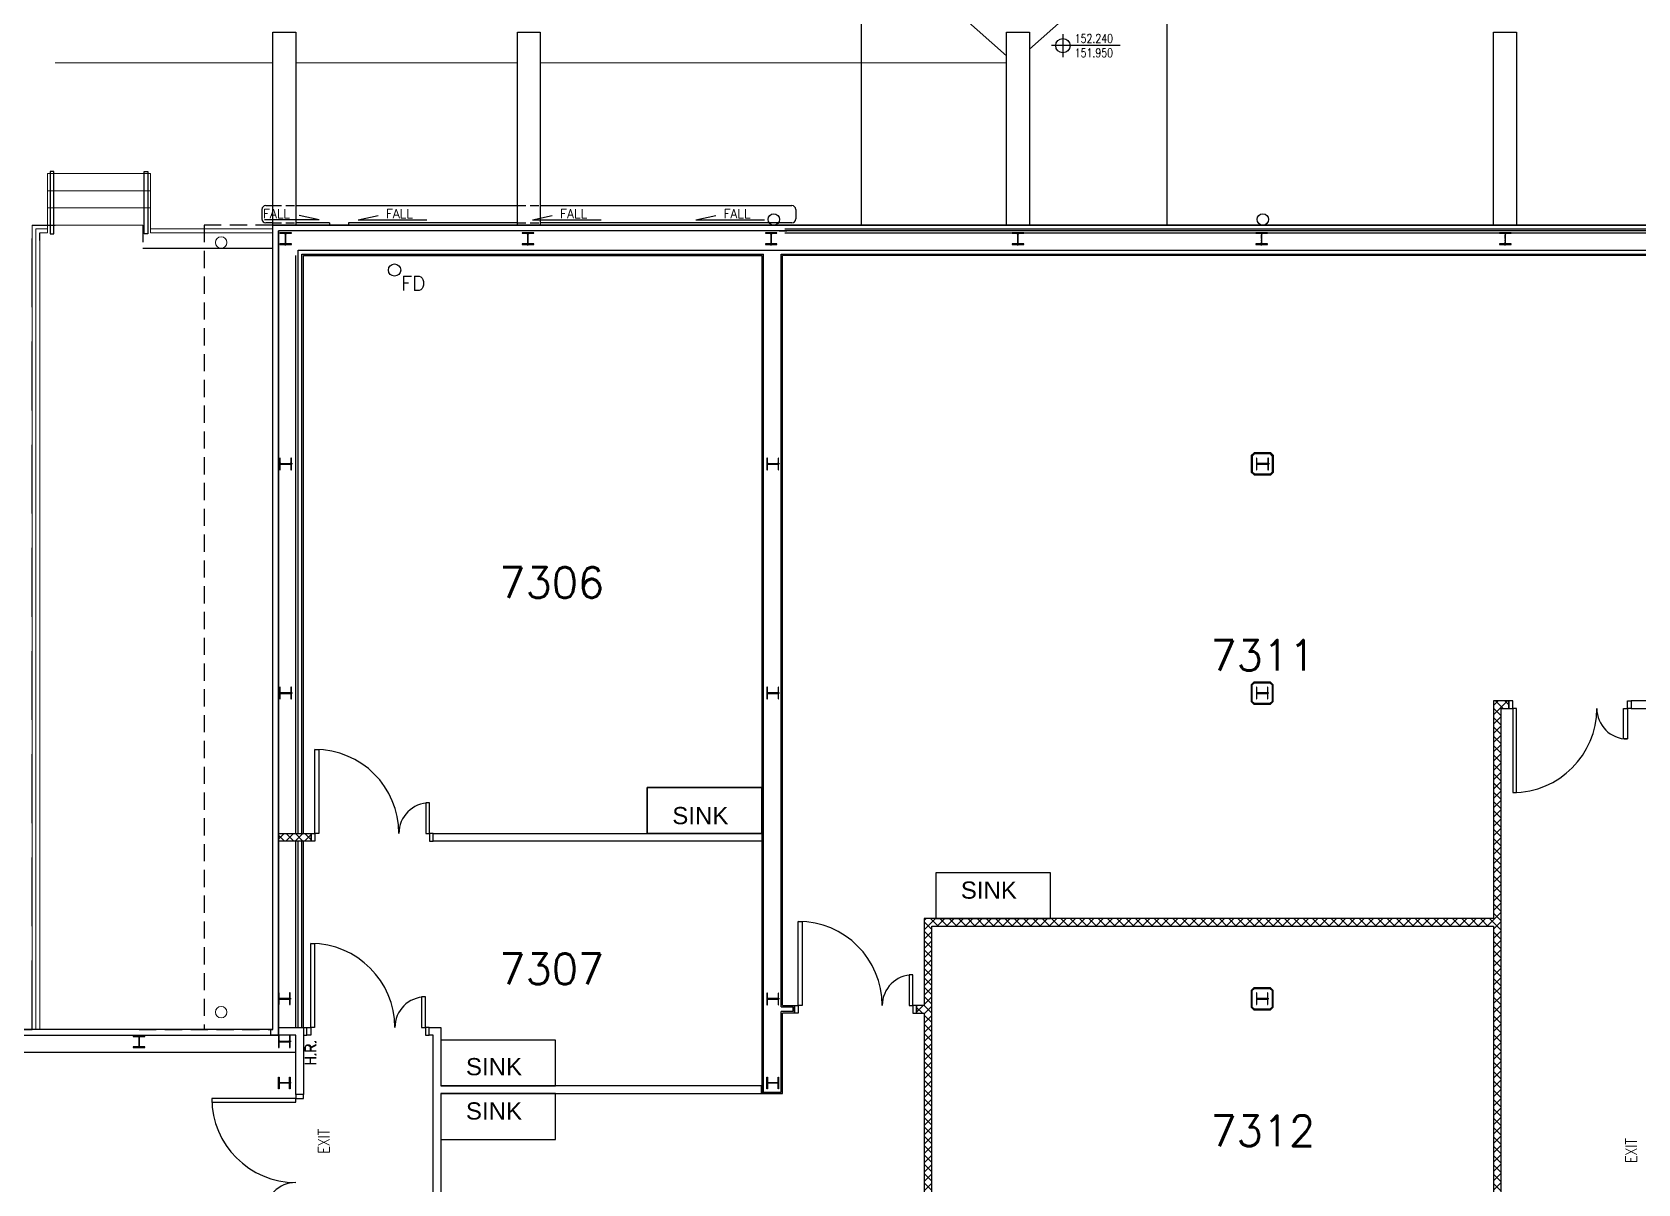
# Model space of a CAD drawing. Header units: millimetres. Extents: x -68474 to 336725, y -113450 to 40976.
# Drawn here: x 167150 to 188163, y -74672 to -59600 of the extents above; entities that cross this region are included whole.
import ezdxf

# ---------------------------------------------------------------- set-up
doc = ezdxf.new("R2010")
doc.units = ezdxf.units.MM
doc.header["$LTSCALE"] = 900
for name, pattern in [('DASHDOT', [1, 0.5, -0.25, 0, -0.25]), ('DASHED2', [0.375, 0.25, -0.125]), ('DASHEDX2', [1.5, 1, -0.5]), ('HIDDEN', [0.375, 0.25, -0.125]), ('s5152a$0$DASHDOT', [1, 0.5, -0.25, 0, -0.25]), ('s5152a$0$DASHED2', [0.375, 0.25, -0.125]), ('s5152a$0$DASHEDX2', [1.5, 1, -0.5]), ('s5152a$0$HIDDEN', [0.375, 0.25, -0.125])]:
    doc.linetypes.add(name, pattern=pattern)
for name, color, linetype, lineweight in [('25', 7, 'Continuous', 5), ('30', 7, 'Continuous', 5), ('45', 7, 'Continuous', 5), ('STEP', 15, 'Continuous', 5)]:
    doc.layers.add(name, color=color, linetype=linetype, lineweight=lineweight)
for name, color, linetype in [('FOOT', 1, 'DASHEDX2'), ('hrail', 3, 'Continuous'), ('int_part', 7, 'Continuous'), ('new-lysc', 4, 'Continuous'), ('POST', 3, 'Continuous'), ('s5152a$0$25', 7, 'Continuous'), ('s5152a$0$30', 7, 'Continuous'), ('s5152a$0$35', 7, 'Continuous'), ('s5152a$0$45', 7, 'Continuous'), ('s5152a$0$7', 7, 'Continuous'), ('s5152a$0$CABLE', 1, 'Continuous'), ('s5152a$0$dry-part', 2, 'Continuous'), ('s5152a$0$EX_WAL', 7, 'Continuous'), ('s5152a$0$FOOT', 1, 's5152a$0$DASHEDX2'), ('s5152a$0$int_part', 7, 'Continuous'), ('s5152a$0$new-lysc', 4, 'Continuous'), ('s5152a$0$new_sink', 1, 'Continuous'), ('s5152a$0$PlatformBeam', 7, 'Continuous'), ('s5152a$0$Proposal2', 1, 'Continuous'), ('s5152a$0$ROOM-NO', 4, 'Continuous'), ('s5152a$0$st_col', 7, 's5152a$0$HIDDEN'), ('s5152a$0$STEP', 15, 'Continuous'), ('s5152a$0$upstand', 1, 'Continuous'), ('st_col', 7, 'HIDDEN')]:
    doc.layers.add(name, color=color, linetype=linetype)
doc.styles.add('s5152a$0$STANDARD', font='SIMPLEX')
doc.styles.add('s5152a$0$TENDERDWG', font='arial.ttf')
doc.styles.get("Standard").update_dxf_attribs({"font": 'arial.ttf'})
pattern_1 = [(45, (0, 0), (-60.98796, 60.98796), []), (135, (0, 0), (-60.98796, -60.98796), [])]

msp = doc.modelspace()

# ---------------------------------------------------------------- hatches: boundary and pattern name
at = {"layer": 's5152a$0$int_part'}
h = msp.add_hatch(dxfattribs=at)
h.set_pattern_fill('ANSI37', color=1, scale=690, style=0)
h.set_pattern_definition(pattern_1)
h.paths.add_polyline_path([(186275.31332, -77700.25098), (186375.31332, -77700.25098), (186375.31332, -68450.25098), (186475.63542, -68450.25098), (186475.63542, -68350.25098), (186275.31332, -68350.25098), (186275.31332, -71200.25098), (178825.31332, -71200.25098), (178825.31332, -72337.05229), (178725.31332, -72337.05229), (178725.31332, -72437.05229), (178825.31332, -72437.05229), (178825.31332, -77700.25098), (178925.31332, -77700.25098), (178925.31332, -71300.25098), (186275.31332, -71300.25098)])
h = msp.add_hatch(dxfattribs=at)
h.set_pattern_fill('ANSI37', color=1, scale=690, style=0)
h.set_pattern_definition(pattern_1)
h.paths.add_polyline_path([(170375.31332, -70186.5975), (170375.31332, -70086.5975), (170800.31332, -70086.5975), (170800.31332, -70186.5975)])

# ---------------------------------------------------------------- linework, layer by layer
at = {"color": 1, "linetype": 's5152a$0$DASHDOT', "ltscale": 0.1}
for p, q in [((170466.71954, -62390.49768), (170466.71954, -62215.49888)), ((173637.7383, -62390.49768), (173637.7383, -62215.49888)), ((176821.34734, -62390.49768), (176821.34734, -62215.49888)), ((180049.66087, -62390.49768), (180049.66087, -62215.49888)), ((183239.62197, -62390.49768), (183239.62197, -62215.49888)), ((186427.8854, -62390.49768), (186427.8854, -62215.49888)), ((170555.67208, -65250.48365), (170380.67328, -65250.48365)), ((176931.20446, -65250.48365), (176756.20566, -65250.48365)), ((183340.80964, -65250.25098), (183160.81083, -65250.25098)), ((170555.67208, -68250.25098), (170380.67328, -68250.25098)), ((176931.20446, -68250.25098), (176756.20566, -68250.25098)), ((183335.80964, -68250.25098), (183160.81083, -68250.25098)), ((170539.56002, -72250.25098), (170364.56122, -72250.25098)), ((176931.20446, -72251.25098), (176756.20566, -72251.25098)), ((183335.80964, -72250.25098), (183160.81083, -72250.25098)), ((170539.56002, -72810.98405), (170364.56122, -72810.98405)), ((170539.56002, -73350.25098), (170364.56122, -73350.25098))]:
    msp.add_line(p, q, dxfattribs=at)
at = {"color": 1, "linetype": 'DASHDOT', "ltscale": 0.1}
msp.add_line((170539.56002, -72810.98405), (170364.56122, -72810.98405), dxfattribs=at)
at = {"layer": '25'}
for centre in [(169624.87515, -62352.77069), (169624.87515, -72425.20205)]:
    msp.add_circle(centre, 75, dxfattribs=at)
at = {"layer": '30', "linetype": 'Continuous'}
msp.add_lwpolyline([(170746.96645, -72726.25098), (170746.96645, -72626.25098), (170796.96645, -72626.25098), (170796.96645, -72726.25098)], close=True, dxfattribs=at)
at = {"layer": '45', "color": 14, "linetype": 'Continuous'}
for p, q in [((170300, -59999.9), (167450, -59999.9)), ((173500, -59999.9), (170600, -59999.9)), ((179900, -59999.9), (173800, -59999.9))]:
    msp.add_line(p, q, dxfattribs=at)
msp.add_lwpolyline([(171181.3, -52174.5), (179900, -59911.16356)], dxfattribs=at)
at = {"layer": 'FOOT', "linetype": 'Continuous'}
for p, q in [((170158.01978, -61920.25098), (170158.01978, -62045.25098)), ((168600.31332, -62425.25098), (170300.31332, -62425.25098)), ((158250.31332, -72950.25098), (167450.31332, -72950.25098)), ((167450.31332, -72950.25098), (170600.31332, -72950.25098))]:
    msp.add_line(p, q, dxfattribs=at)
at = {"layer": 'FOOT'}
for p, q in [((167150.31332, -72650.25098), (167150.31332, -62125.25098)), ((167150.31332, -62125.25098), (167450.31332, -62125.25098)), ((158250.31332, -72650.25098), (167150.31332, -72650.25098))]:
    msp.add_line(p, q, dxfattribs=at)
at = {"layer": 'FOOT', "linetype": 'DASHED2'}
for p, q in [((168600.31332, -62125.25098), (168600.31332, -62425.25098)), ((168550.31332, -72650.25098), (170300.31332, -72650.25098))]:
    msp.add_line(p, q, dxfattribs=at)
at = {"layer": 'FOOT', "linetype": 'Continuous'}
for centre, start, end in [((170208.01978, -61920.25098), 90, 180), ((170208.01978, -62045.25098), 180, 270)]:
    msp.add_arc(centre, 50, start, end, dxfattribs=at)
at = {"layer": 'hrail', "color": 1}
for points in [[(167387.21811, -62239.33263), (167435.21811, -62239.33263), (167435.21811, -61424.24235), (167387.21811, -61424.24235)], [(168663.40852, -62239.33263), (168615.40852, -62239.33263), (168615.40852, -61424.24235), (168663.40852, -61424.24235)]]:
    msp.add_lwpolyline(points, close=True, dxfattribs=at)
at = {"layer": 'int_part'}
for p, q in [((170700.31332, -72626.25098), (170746.96645, -72626.25098)), ((170746.96645, -72726.25098), (170746.96645, -72626.25098)), ((170700.31332, -72726.25098), (170746.96645, -72726.25098))]:
    msp.add_line(p, q, dxfattribs=at)
at = {"layer": 'new-lysc', "linetype": 'HIDDEN'}
for p, q in [((169400.31332, -62125.25098), (169400.31332, -72650.25098)), ((169400.31332, -62125.25098), (169400.31332, -72650.25098)), ((170300.31332, -62125.25098), (169400.31332, -62125.25098))]:
    msp.add_line(p, q, dxfattribs=at)
at = {"layer": 'new-lysc'}
for p, q in [((170300.31332, -72650.25098), (162850.51332, -72650.25098)), ((162850.51332, -72725.25098), (170375.31332, -72725.25098))]:
    msp.add_line(p, q, dxfattribs=at)
at = {"layer": 'POST'}
msp.add_line((167250.31332, -62325.25098), (167250.31332, -62225.25098), dxfattribs=at)
at = {"layer": 's5152a$0$25'}
for centre in [(176855.23713, -62050.83733), (183255.23713, -62050.83733)]:
    msp.add_circle(centre, 75, dxfattribs=at)
at = {"layer": 's5152a$0$30', "linetype": 'Continuous'}
for points in [[(186475.63542, -68350.25098), (186475.63542, -68450.25098), (186525.63542, -68450.25098), (186525.63542, -68350.25098)], [(186525.63542, -68450.25098), (186525.63542, -69550.25098), (186575.63542, -69550.25098), (186575.63542, -68450.25098)], [(188025.63542, -68450.25098), (188025.63542, -68850.25098), (187975.63542, -68850.25098), (187975.63542, -68450.25098)], [(188075.63542, -68350.25098), (188075.63542, -68450.25098), (188025.63542, -68450.25098), (188025.63542, -68350.25098)], [(170850.31332, -70086.5975), (170850.31332, -68986.5975), (170900.31332, -68986.5975), (170900.31332, -70086.5975)], [(172350.31332, -70086.5975), (172350.31332, -69686.5975), (172300.31332, -69686.5975), (172300.31332, -70086.5975)], [(177175.31332, -72337.05229), (177175.31332, -71237.05229), (177225.31332, -71237.05229), (177225.31332, -72337.05229)], [(170796.96645, -72626.25098), (170796.96645, -71526.25098), (170846.96645, -71526.25098), (170846.96645, -72626.25098)], [(178675.31332, -72337.05229), (178675.31332, -71937.05229), (178625.31332, -71937.05229), (178625.31332, -72337.05229)], [(172296.96645, -72626.25098), (172296.96645, -72226.25098), (172246.96645, -72226.25098), (172246.96645, -72626.25098)], [(177125.31332, -72437.05229), (177125.31332, -72337.05229), (177175.31332, -72337.05229), (177175.31332, -72437.05229)], [(178725.31332, -72437.05229), (178725.31332, -72337.05229), (178675.31332, -72337.05229), (178675.31332, -72437.05229)], [(170746.96645, -72726.25098), (170746.96645, -72626.25098), (170796.96645, -72626.25098), (170796.96645, -72726.25098)], [(172346.96645, -72726.25098), (172346.96645, -72626.25098), (172296.96645, -72626.25098), (172296.96645, -72726.25098)], [(170701.31332, -73504.26947), (170601.31332, -73504.26947), (170601.31332, -73554.26947), (170701.31332, -73554.26947)], [(170601.31332, -73554.26947), (169501.31332, -73554.26947), (169501.31332, -73604.26947), (170601.31332, -73604.26947)]]:
    msp.add_lwpolyline(points, close=True, dxfattribs=at)
at = {"layer": 's5152a$0$35', "color": 1, "linetype": 'Continuous'}
for p, q in [((180638.91332, -59627.05118), (180638.91332, -59927.05078)), ((181388.91232, -59777.05098), (180488.91352, -59777.05098))]:
    msp.add_line(p, q, dxfattribs=at)
msp.add_ellipse((180638.91332, -59777.05098), major_axis=(66.29117, 66.29117), ratio=1, start_param=5.4977871438, end_param=11.780972451, dxfattribs=at)
at = {"layer": 's5152a$0$45', "color": 8, "linetype": 'Continuous'}
msp.add_line((188818.7, -52174.5), (180200, -59822.42713), dxfattribs=at)
at = {"layer": 's5152a$0$7', "color": 10, "linetype": 'Continuous'}
for p, q in [((178000.1, -50575), (178000.1, -62124.8)), ((182000.1, -50575), (182000.1, -62124.8))]:
    msp.add_line(p, q, dxfattribs=at)
at = {"layer": 's5152a$0$CABLE', "linetype": 's5152a$0$HIDDEN', "ltscale": 0.5}
for p, q in [((170300.31332, -61870.25098), (170600.31332, -61870.25098)), ((173500.31332, -61870.25098), (173800.31332, -61870.25098)), ((170300.31332, -62095.25098), (170600.31332, -62095.25098)), ((173500.31332, -62095.25098), (173800.31332, -62095.25098))]:
    msp.add_line(p, q, dxfattribs=at)
at = {"layer": 's5152a$0$CABLE'}
msp.add_arc((188025.63542, -68450.25098), 400, 180, 270, dxfattribs=at)
at = {"layer": 's5152a$0$dry-part'}
for p, q in [((170680.31332, -62505.25098), (176720.31332, -62505.25098)), ((170680.31332, -70086.5975), (170680.31332, -62505.25098)), ((176720.31332, -73470.15098), (176720.31332, -62505.25098)), ((176950.2312, -62505.25098), (189370.31332, -62505.25098)), ((176950.2312, -72357.05229), (176950.2312, -62505.25098)), ((189350.31332, -62525.25098), (176970.2312, -62525.25098)), ((176970.2312, -72337.05229), (176970.2312, -62525.25098)), ((170680.31332, -72626.25098), (170680.31332, -70186.5975)), ((170700.31332, -72626.25098), (170700.31332, -70186.5975)), ((176950.2312, -72357.05229), (177105.31332, -72357.05229)), ((177105.31332, -72417.05229), (176950.2312, -72417.05229)), ((176950.2312, -73470.15098), (176950.2312, -72417.05229)), ((176970.2312, -72337.05229), (177125.31332, -72337.05229)), ((177125.31332, -72437.05229), (176970.2312, -72437.05229)), ((176970.2312, -73490.15098), (176970.2312, -72437.05229)), ((177105.31332, -72357.05229), (177105.31332, -72417.05229)), ((177125.31332, -72337.05229), (177125.31332, -72437.05229)), ((176696.45776, -73470.15098), (176950.2312, -73470.15098)), ((176696.45776, -73490.15098), (176970.2312, -73490.15098))]:
    msp.add_line(p, q, dxfattribs=at)
msp.add_lwpolyline([(170700.31332, -70086.5975), (170700.31332, -62525.25098), (176700.31332, -62525.25098), (176700.31332, -73470.15098)], dxfattribs=at)
at = {"layer": 's5152a$0$EX_WAL'}
msp.add_lwpolyline([(170375.31332, -72726.25098), (170375.31332, -72626.25098), (170700.18478, -72626.25098), (170700.18478, -73504.26947), (170600.31332, -73504.26947), (170600.31332, -72726.25098)], close=True, dxfattribs=at)
at = {"layer": 's5152a$0$FOOT', "linetype": 'Continuous'}
for p, q in [((170208.01978, -61870.25098), (170300.31332, -61870.25098)), ((170600.31332, -61870.25098), (173500.31332, -61870.25098)), ((173800.31332, -61870.25098), (177092.60685, -61870.25098)), ((177142.60685, -61920.25098), (177142.60685, -62045.25098)), ((170300.31332, -62095.25098), (170208.01978, -62095.25098)), ((171039.9213, -62095.25098), (170600.31332, -62095.25098)), ((173500.31332, -62095.25098), (171289.9213, -62095.25098)), ((177092.60685, -62095.25098), (173800.31332, -62095.25098)), ((170600.31332, -70086.5975), (170600.31332, -62525.25098)), ((170600.31332, -72626.25098), (170600.31332, -70186.5975)), ((167450.31332, -72950.25098), (170600.31332, -72950.25098))]:
    msp.add_line(p, q, dxfattribs=at)
at = {"layer": 's5152a$0$FOOT'}
for p, q in [((170905.04274, -62056.47807), (170190.2615, -62056.47807)), ((170905.04274, -62056.47807), (170645.07402, -61998.2225)), ((171039.9213, -62095.25098), (171039.9213, -62125.25098)), ((171289.9213, -62095.25098), (171289.9213, -62125.25098)), ((171416.91697, -62056.47807), (171676.88569, -61998.2225)), ((171416.91697, -62056.47807), (172538.27226, -62056.47807)), ((173696.88098, -62056.47807), (173956.8497, -61998.2225)), ((173696.88098, -62056.47807), (174818.23627, -62056.47807)), ((175835.19028, -62056.47807), (176095.159, -61998.2225)), ((175835.19028, -62056.47807), (176956.54557, -62056.47807))]:
    msp.add_line(p, q, dxfattribs=at)
at = {"layer": 's5152a$0$FOOT', "linetype": 's5152a$0$DASHED2'}
for p, q in [((170300.31332, -65100.25098), (170300.31332, -62425.25098)), ((170300.31332, -72650.25098), (170300.31332, -65400.25098))]:
    msp.add_line(p, q, dxfattribs=at)
at = {"layer": 's5152a$0$FOOT', "linetype": 'Continuous'}
for centre, start, end in [((177092.60685, -61920.25098), 0, 90), ((177092.60685, -62045.25098), 270, 0)]:
    msp.add_arc(centre, 50, start, end, dxfattribs=at)
at = {"layer": 's5152a$0$int_part'}
for p, q in [((176925.31332, -62200.25098), (177025.31332, -62200.25098)), ((186475.63542, -68350.25098), (186275.31332, -68350.25098)), ((186275.31332, -68350.25098), (186275.31332, -71200.25098)), ((186375.31332, -77700.25098), (186375.31332, -68450.25098)), ((186375.31332, -68450.25098), (186475.63542, -68450.25098)), ((186475.63542, -68450.25098), (186475.63542, -68350.25098)), ((172400.31332, -70186.5975), (172400.31332, -70086.5975)), ((172400.31332, -70086.5975), (176700.31332, -70086.5975)), ((176700.31332, -70186.5975), (172400.31332, -70186.5975)), ((186275.31332, -71200.25098), (178825.31332, -71200.25098)), ((178825.31332, -71200.25098), (178825.31332, -72337.05229)), ((178925.31332, -78100.25098), (178925.31332, -71300.25098)), ((178925.31332, -71300.25098), (186275.31332, -71300.25098)), ((186275.31332, -71300.25098), (186275.31332, -77700.25098)), ((178825.31332, -72337.05229), (178725.31332, -72337.05229)), ((178725.31332, -72337.05229), (178725.31332, -72437.05229)), ((178725.31332, -72437.05229), (178825.31332, -72437.05229)), ((178825.31332, -72437.05229), (178825.31332, -78200.25098)), ((170700.31332, -72626.25098), (170746.96645, -72626.25098)), ((170746.96645, -72726.25098), (170746.96645, -72626.25098)), ((172346.96645, -72726.25098), (172346.96645, -72626.25098)), ((172346.96645, -72626.25098), (172500.08252, -72626.25098)), ((172500.08252, -72626.25098), (172500.08252, -73390.15098)), ((170700.31332, -72726.25098), (170746.96645, -72726.25098)), ((172400.08252, -72726.25098), (172346.96645, -72726.25098)), ((172400.08252, -75241.85155), (172400.08252, -72726.25098)), ((172500.08252, -72726.25098), (172502.41593, -72726.25098)), ((176696.45776, -73390.15098), (172500.08252, -73390.15098)), ((172500.08252, -73490.15098), (176696.45776, -73490.15098)), ((172500.08252, -73490.15098), (172500.08252, -75241.85155)), ((176696.45776, -73490.15098), (176696.45776, -73390.15098)), ((176696.45776, -73490.15098), (176696.45776, -73415.15098))]:
    msp.add_line(p, q, dxfattribs=at)
at = {"layer": 's5152a$0$int_part', "color": 1}
for p, q in [((170630.31332, -62455.25098), (189420.31332, -62455.25098)), ((170630.31332, -70086.5975), (170630.31332, -62455.25098)), ((170630.31332, -72626.25098), (170630.31332, -70186.5975))]:
    msp.add_line(p, q, dxfattribs=at)
at = {"layer": 's5152a$0$int_part'}
for points in [[(188075.63542, -68450.25098), (189420.31332, -68450.25098), (189420.31332, -68350.25098), (188075.63542, -68350.25098)], [(170375.31332, -70186.5975), (170375.31332, -70086.5975), (170800.31332, -70086.5975), (170800.31332, -70186.5975)]]:
    msp.add_lwpolyline(points, close=True, dxfattribs=at)
at = {"layer": 's5152a$0$int_part', "color": 2}
msp.add_circle((171893.56816, -62713.41347), 80, dxfattribs=at)
at = {"layer": 's5152a$0$int_part', "color": 1}
for centre, radius, start, end in [((186525.63542, -68450.25098), 1100, 270, 0), ((170850.31332, -70086.5975), 1100, 0, 90), ((172350.31332, -70086.5975), 400, 90, 180), ((177175.31332, -72337.05229), 1100, 0, 90), ((170796.96645, -72626.25098), 1100, 0, 90), ((178675.31332, -72337.05229), 400, 90, 180), ((172296.96645, -72626.25098), 400, 90, 180), ((170601.31332, -73554.26947), 1100, 180, 270), ((170600.31332, -75054.26947), 400, 90, 180)]:
    msp.add_arc(centre, radius, start, end, dxfattribs=at)
at = {"layer": 's5152a$0$new-lysc'}
for p, q in [((177000.31332, -62125.25098), (170300.31332, -62125.25098)), ((170300.31332, -72650.25098), (170300.31332, -62125.25098)), ((189750.31332, -62125.25098), (177000.31332, -62125.25098)), ((176925.31332, -62200.25098), (170375.31332, -62200.25098)), ((170375.31332, -72725.25098), (170375.31332, -62200.25098)), ((189675.31332, -62200.25098), (177000.31332, -62200.25098))]:
    msp.add_line(p, q, dxfattribs=at)
at = {"layer": 's5152a$0$new-lysc', "linetype": 's5152a$0$HIDDEN'}
msp.add_line((177450.31332, -62125.25098), (177000.31332, -62125.25098), dxfattribs=at)
at = {"layer": 's5152a$0$new-lysc'}
msp.add_lwpolyline([(189675.31332, -68450.25098), (189675.31332, -62200.25098), (177000.31332, -62200.25098), (170375.31332, -62200.25098), (170375.31332, -72725.25098), (170275.31332, -72725.25098), (170275.31332, -72650.25098), (170300.31332, -72650.25098), (170300.31332, -62125.25098), (189750.31332, -62125.25098), (189750.31332, -68450.25098), (189675.31332, -68450.25098)], dxfattribs=at)
at = {"layer": 's5152a$0$new_sink'}
for points in [[(175200.31332, -70086.5975), (176700.31332, -70086.5975), (176700.31332, -69486.5975), (175200.31332, -69486.5975)], [(176700.31332, -70086.5975), (175200.31332, -70086.5975), (175200.31332, -69486.5975), (176700.31332, -69486.5975)], [(178976.16415, -71200.25098), (180476.16415, -71200.25098), (180476.16415, -70600.25098), (178976.16415, -70600.25098)], [(172500.08252, -73390.15098), (174000.08252, -73390.15098), (174000.08252, -72790.15098), (172500.08252, -72790.15098)], [(172500.08252, -74090.15098), (174000.08252, -74090.15098), (174000.08252, -73490.15098), (172500.08252, -73490.15098)]]:
    msp.add_lwpolyline(points, close=True, dxfattribs=at)
at = {"layer": 's5152a$0$PlatformBeam', "linetype": 'Continuous'}
msp.add_lwpolyline([(177000, -62224.8), (189650, -62224.8), (189650, -73099.8)], dxfattribs=at)
at = {"layer": 's5152a$0$Proposal2'}
msp.add_line((170800.31332, -70186.5975), (170800.31332, -70086.5975), dxfattribs=at)
at = {"layer": 's5152a$0$Proposal2', "linetype": 'Continuous'}
for points in [[(170800.31332, -70186.5975), (170800.31332, -70086.5975), (170850.31332, -70086.5975), (170850.31332, -70186.5975)], [(172400.31332, -70186.5975), (172400.31332, -70086.5975), (172350.31332, -70086.5975), (172350.31332, -70186.5975)]]:
    msp.add_lwpolyline(points, close=True, dxfattribs=at)
at = {"layer": 's5152a$0$st_col'}
for points in [[(170542.71954, -62377.25098), (170542.71954, -62370.45098), (170479.81954, -62370.45098, -0.4142135624), (170469.81954, -62360.45098), (170469.81954, -62242.05098, -0.4142135624), (170479.81954, -62232.05098), (170542.71954, -62232.05098), (170542.71954, -62225.25098), (170390.71954, -62225.25098), (170390.71954, -62232.05098), (170453.61954, -62232.05098, -0.4142135624), (170463.61954, -62242.05098), (170463.61954, -62360.45098, -0.4142135624), (170453.61954, -62370.45098), (170390.71954, -62370.45098), (170390.71954, -62377.25098)], [(173713.7383, -62377.25098), (173713.7383, -62370.45098), (173650.8383, -62370.45098, -0.4142135624), (173640.8383, -62360.45098), (173640.8383, -62242.05098, -0.4142135624), (173650.8383, -62232.05098), (173713.7383, -62232.05098), (173713.7383, -62225.25098), (173561.7383, -62225.25098), (173561.7383, -62232.05098), (173624.6383, -62232.05098, -0.4142135624), (173634.6383, -62242.05098), (173634.6383, -62360.45098, -0.4142135624), (173624.6383, -62370.45098), (173561.7383, -62370.45098), (173561.7383, -62377.25098)], [(176897.34734, -62377.25098), (176897.34734, -62370.45098), (176834.44734, -62370.45098, -0.4142135624), (176824.44734, -62360.45098), (176824.44734, -62242.05098, -0.4142135624), (176834.44734, -62232.05098), (176897.34734, -62232.05098), (176897.34734, -62225.25098), (176745.34734, -62225.25098), (176745.34734, -62232.05098), (176808.24734, -62232.05098, -0.4142135624), (176818.24734, -62242.05098), (176818.24734, -62360.45098, -0.4142135624), (176808.24734, -62370.45098), (176745.34734, -62370.45098), (176745.34734, -62377.25098)], [(180125.66087, -62377.25098), (180125.66087, -62370.45098), (180062.76087, -62370.45098, -0.4142135624), (180052.76087, -62360.45098), (180052.76087, -62242.05098, -0.4142135624), (180062.76087, -62232.05098), (180125.66087, -62232.05098), (180125.66087, -62225.25098), (179973.66087, -62225.25098), (179973.66087, -62232.05098), (180036.56087, -62232.05098, -0.4142135624), (180046.56087, -62242.05098), (180046.56087, -62360.45098, -0.4142135624), (180036.56087, -62370.45098), (179973.66087, -62370.45098), (179973.66087, -62377.25098)], [(183315.62197, -62377.25098), (183315.62197, -62370.45098), (183252.72197, -62370.45098, -0.4142135624), (183242.72197, -62360.45098), (183242.72197, -62242.05098, -0.4142135624), (183252.72197, -62232.05098), (183315.62197, -62232.05098), (183315.62197, -62225.25098), (183163.62197, -62225.25098), (183163.62197, -62232.05098), (183226.52197, -62232.05098, -0.4142135624), (183236.52197, -62242.05098), (183236.52197, -62360.45098, -0.4142135624), (183226.52197, -62370.45098), (183163.62197, -62370.45098), (183163.62197, -62377.25098)], [(186503.8854, -62377.25098), (186503.8854, -62370.45098), (186440.9854, -62370.45098, -0.4142135624), (186430.9854, -62360.45098), (186430.9854, -62242.05098, -0.4142135624), (186440.9854, -62232.05098), (186503.8854, -62232.05098), (186503.8854, -62225.25098), (186351.8854, -62225.25098), (186351.8854, -62232.05098), (186414.7854, -62232.05098, -0.4142135624), (186424.7854, -62242.05098), (186424.7854, -62360.45098, -0.4142135624), (186414.7854, -62370.45098), (186351.8854, -62370.45098), (186351.8854, -62377.25098)], [(170542.42537, -65174.48365), (170535.62537, -65174.48365), (170535.62537, -65237.38365, -0.4142135624), (170525.62537, -65247.38365), (170407.22537, -65247.38365, -0.4142135624), (170397.22537, -65237.38365), (170397.22537, -65174.48365), (170390.42537, -65174.48365), (170390.42537, -65326.48365), (170397.22537, -65326.48365), (170397.22537, -65263.58365, -0.4142135624), (170407.22537, -65253.58365), (170525.62537, -65253.58365, -0.4142135624), (170535.62537, -65263.58365), (170535.62537, -65326.48365), (170542.42537, -65326.48365)], [(176917.95776, -65174.48365), (176911.15776, -65174.48365), (176911.15776, -65237.38365, -0.4142135624), (176901.15776, -65247.38365), (176782.75776, -65247.38365, -0.4142135624), (176772.75776, -65237.38365), (176772.75776, -65174.48365), (176765.95776, -65174.48365), (176765.95776, -65326.48365), (176772.75776, -65326.48365), (176772.75776, -65263.58365, -0.4142135624), (176782.75776, -65253.58365), (176901.15776, -65253.58365, -0.4142135624), (176911.15776, -65263.58365), (176911.15776, -65326.48365), (176917.95776, -65326.48365)], [(183312.01332, -65253.35098, -0.4142135624), (183322.01332, -65263.35098), (183322.01332, -65326.25098), (183328.81332, -65326.25098), (183328.81332, -65174.25098), (183322.01332, -65174.25098), (183322.01332, -65237.15098, -0.4142135624), (183312.01332, -65247.15098), (183188.61332, -65247.15098, -0.4142135624), (183178.61332, -65237.15098), (183178.61332, -65174.25098), (183171.81332, -65174.25098), (183171.81332, -65326.25098), (183178.61332, -65326.25098), (183178.61332, -65263.35098, -0.4142135624), (183188.61332, -65253.35098)], [(170542.42537, -68174.25098), (170535.62537, -68174.25098), (170535.62537, -68237.15098, -0.4142135624), (170525.62537, -68247.15098), (170407.22537, -68247.15098, -0.4142135624), (170397.22537, -68237.15098), (170397.22537, -68174.25098), (170390.42537, -68174.25098), (170390.42537, -68326.25098), (170397.22537, -68326.25098), (170397.22537, -68263.35098, -0.4142135624), (170407.22537, -68253.35098), (170525.62537, -68253.35098, -0.4142135624), (170535.62537, -68263.35098), (170535.62537, -68326.25098), (170542.42537, -68326.25098)], [(176917.95776, -68174.25098), (176911.15776, -68174.25098), (176911.15776, -68237.15098, -0.4142135624), (176901.15776, -68247.15098), (176782.75776, -68247.15098, -0.4142135624), (176772.75776, -68237.15098), (176772.75776, -68174.25098), (176765.95776, -68174.25098), (176765.95776, -68326.25098), (176772.75776, -68326.25098), (176772.75776, -68263.35098, -0.4142135624), (176782.75776, -68253.35098), (176901.15776, -68253.35098, -0.4142135624), (176911.15776, -68263.35098), (176911.15776, -68326.25098), (176917.95776, -68326.25098)], [(183322.56293, -68174.25098), (183315.76293, -68174.25098), (183315.76293, -68237.15098, -0.4142135624), (183305.76293, -68247.15098), (183187.36293, -68247.15098, -0.4142135624), (183177.36293, -68237.15098), (183177.36293, -68174.25098), (183170.56293, -68174.25098), (183170.56293, -68326.25098), (183177.36293, -68326.25098), (183177.36293, -68263.35098, -0.4142135624), (183187.36293, -68253.35098), (183305.76293, -68253.35098, -0.4142135624), (183315.76293, -68263.35098), (183315.76293, -68326.25098), (183322.56293, -68326.25098)], [(170526.31332, -72174.25098), (170519.51332, -72174.25098), (170519.51332, -72237.15098, -0.4142135624), (170509.51332, -72247.15098), (170391.11332, -72247.15098, -0.4142135624), (170381.11332, -72237.15098), (170381.11332, -72174.25098), (170374.31332, -72174.25098), (170374.31332, -72326.25098), (170381.11332, -72326.25098), (170381.11332, -72263.35098, -0.4142135624), (170391.11332, -72253.35098), (170509.51332, -72253.35098, -0.4142135624), (170519.51332, -72263.35098), (170519.51332, -72326.25098), (170526.31332, -72326.25098)], [(176917.95776, -72175.25098), (176911.15776, -72175.25098), (176911.15776, -72238.15098, -0.4142135624), (176901.15776, -72248.15098), (176782.75776, -72248.15098, -0.4142135624), (176772.75776, -72238.15098), (176772.75776, -72175.25098), (176765.95776, -72175.25098), (176765.95776, -72327.25098), (176772.75776, -72327.25098), (176772.75776, -72264.35098, -0.4142135624), (176782.75776, -72254.35098), (176901.15776, -72254.35098, -0.4142135624), (176911.15776, -72264.35098), (176911.15776, -72327.25098), (176917.95776, -72327.25098)], [(183322.56293, -72174.25098), (183315.76293, -72174.25098), (183315.76293, -72237.15098, -0.4142135624), (183305.76293, -72247.15098), (183187.36293, -72247.15098, -0.4142135624), (183177.36293, -72237.15098), (183177.36293, -72174.25098), (183170.56293, -72174.25098), (183170.56293, -72326.25098), (183177.36293, -72326.25098), (183177.36293, -72263.35098, -0.4142135624), (183187.36293, -72253.35098), (183305.76293, -72253.35098, -0.4142135624), (183315.76293, -72263.35098), (183315.76293, -72326.25098), (183322.56293, -72326.25098)], [(170526.31332, -72734.98405), (170519.51332, -72734.98405), (170519.51332, -72797.88405, -0.4142135624), (170509.51332, -72807.88405), (170391.11332, -72807.88405, -0.4142135624), (170381.11332, -72797.88405), (170381.11332, -72734.98405), (170374.31332, -72734.98405), (170374.31332, -72886.98405), (170381.11332, -72886.98405), (170381.11332, -72824.08405, -0.4142135624), (170391.11332, -72814.08405), (170509.51332, -72814.08405, -0.4142135624), (170519.51332, -72824.08405), (170519.51332, -72886.98405), (170526.31332, -72886.98405)], [(170526.31332, -73426.25098), (170519.51332, -73426.25098), (170519.51332, -73363.35098, 0.4142135624), (170509.51332, -73353.35098), (170391.11332, -73353.35098, 0.4142135624), (170381.11332, -73363.35098), (170381.11332, -73426.25098), (170374.31332, -73426.25098), (170374.31332, -73274.25098), (170381.11332, -73274.25098), (170381.11332, -73337.15098, 0.4142135624), (170391.11332, -73347.15098), (170509.51332, -73347.15098, 0.4142135624), (170519.51332, -73337.15098), (170519.51332, -73274.25098), (170526.31332, -73274.25098)], [(176917.95776, -73426.25098), (176911.15776, -73426.25098), (176911.15776, -73363.35098, 0.4142135624), (176901.15776, -73353.35098), (176782.75776, -73353.35098, 0.4142135624), (176772.75776, -73363.35098), (176772.75776, -73426.25098), (176765.95776, -73426.25098), (176765.95776, -73274.25098), (176772.75776, -73274.25098), (176772.75776, -73337.15098, 0.4142135624), (176782.75776, -73347.15098), (176901.15776, -73347.15098, 0.4142135624), (176911.15776, -73337.15098), (176911.15776, -73274.25098), (176917.95776, -73274.25098)]]:
    msp.add_lwpolyline(points, format="xyb", close=True, dxfattribs=at)
at = {"layer": 's5152a$0$st_col', "color": 2}
for points in [[(183139.81332, -65393.25098), (183360.81332, -65393.25098), (183395.81332, -65358.25098), (183395.81332, -65142.25098), (183360.81332, -65107.25098), (183139.81332, -65107.25098), (183104.81332, -65142.25098), (183104.81332, -65358.25098)], [(183144.78388, -65381.25098), (183355.84275, -65381.25098), (183383.81332, -65353.28041), (183383.81332, -65147.22154), (183355.84275, -65119.25098), (183144.78388, -65119.25098), (183116.81332, -65147.22154), (183116.81332, -65353.28041)], [(183136.06293, -68393.25098), (183357.06293, -68393.25098), (183392.06293, -68358.25098), (183392.06293, -68142.25098), (183357.06293, -68107.25098), (183136.06293, -68107.25098), (183101.06293, -68142.25098), (183101.06293, -68358.25098)], [(183141.03349, -68381.25098), (183352.09237, -68381.25098), (183380.06293, -68353.28041), (183380.06293, -68147.22154), (183352.09237, -68119.25098), (183141.03349, -68119.25098), (183113.06293, -68147.22154), (183113.06293, -68353.28041)], [(183136.06293, -72393.25098), (183357.06293, -72393.25098), (183392.06293, -72358.25098), (183392.06293, -72142.25098), (183357.06293, -72107.25098), (183136.06293, -72107.25098), (183101.06293, -72142.25098), (183101.06293, -72358.25098)], [(183141.03349, -72381.25098), (183352.09237, -72381.25098), (183380.06293, -72353.28041), (183380.06293, -72147.22154), (183352.09237, -72119.25098), (183141.03349, -72119.25098), (183113.06293, -72147.22154), (183113.06293, -72353.28041)]]:
    msp.add_lwpolyline(points, close=True, dxfattribs=at)
at = {"layer": 's5152a$0$STEP', "linetype": 'Continuous'}
msp.add_lwpolyline([(177000, -62174.8), (189700, -62174.8), (189700, -73099.8)], dxfattribs=at)
at = {"layer": 's5152a$0$upstand'}
for points in [[(170300.31332, -62125.25098), (170300.31332, -59600.25098), (170600.31332, -59600.25098), (170600.31332, -62125.25098)], [(173500.31332, -62125.25098), (173500.31332, -59600.25098), (173800.31332, -59600.25098), (173800.31332, -62125.25098)], [(179900.31332, -62125.25098), (179900.31332, -59600.25098), (180200.31332, -59600.25098), (180200.31332, -62125.25098)], [(186275.31332, -62125.25098), (186275.31332, -59600.25098), (186575.31332, -59600.25098), (186575.31332, -62125.25098)]]:
    msp.add_lwpolyline(points, dxfattribs=at)
at = {"layer": 'st_col'}
for points in [[(168474.31332, -72734.98405), (168474.31332, -72741.78405), (168537.21332, -72741.78405, -0.4142135624), (168547.21332, -72751.78405), (168547.21332, -72870.18405, -0.4142135624), (168537.21332, -72880.18405), (168474.31332, -72880.18405), (168474.31332, -72886.98405), (168626.31332, -72886.98405), (168626.31332, -72880.18405), (168563.41332, -72880.18405, -0.4142135624), (168553.41332, -72870.18405), (168553.41332, -72751.78405, -0.4142135624), (168563.41332, -72741.78405), (168626.31332, -72741.78405), (168626.31332, -72734.98405)], [(170526.31332, -72734.98405), (170519.51332, -72734.98405), (170519.51332, -72797.88405, -0.4142135624), (170509.51332, -72807.88405), (170391.11332, -72807.88405, -0.4142135624), (170381.11332, -72797.88405), (170381.11332, -72734.98405), (170374.31332, -72734.98405), (170374.31332, -72886.98405), (170381.11332, -72886.98405), (170381.11332, -72824.08405, -0.4142135624), (170391.11332, -72814.08405), (170509.51332, -72814.08405, -0.4142135624), (170519.51332, -72824.08405), (170519.51332, -72886.98405), (170526.31332, -72886.98405)]]:
    msp.add_lwpolyline(points, format="xyb", close=True, dxfattribs=at)
at = {"layer": 'STEP'}
for p, q in [((167350.31332, -61450.25098), (167350.31332, -62125.25098)), ((167350.31332, -61450.25098), (168700.31332, -61450.25098)), ((168700.31332, -62125.25098), (168700.31332, -61450.25098)), ((167350.31332, -61675.25098), (168700.31332, -61675.25098)), ((167350.31332, -61900.25098), (168700.31332, -61900.25098)), ((167350.31332, -62125.25098), (167350.31332, -62225.25098)), ((167350.31332, -62125.25098), (168600.31332, -62125.25098)), ((168700.31332, -62125.25098), (168700.31332, -62225.25098))]:
    msp.add_line(p, q, dxfattribs=at)
at = {"layer": 'STEP', "linetype": 'Continuous'}
for points in [[(158250.51332, -72650.25098), (167150.31332, -72650.25098), (167150.31332, -72650.25098), (167150.31332, -72650.25098), (167150.31332, -62125.25098), (167350.31332, -62125.25098)], [(167200.31332, -72650.25098), (167200.31332, -62175.25098), (167350.31332, -62175.25098)], [(168700.31332, -62175.25098), (170300.31332, -62175.25098)], [(167250.31332, -72650.25098), (167250.31332, -62225.25098), (167350.31332, -62225.25098)], [(167250.31332, -72650.25098), (167250.31332, -62225.25098), (167350.31332, -62225.25098)], [(168700.31332, -62225.25098), (170300.31332, -62225.25098)]]:
    msp.add_lwpolyline(points, dxfattribs=at)

# ---------------------------------------------------------------- texts
at = {"layer": '25', "color": 2, "linetype": 'Continuous', "width": 0.8}
msp.add_text('H.R.', height=150, rotation=90, dxfattribs=at).set_placement((170868.49925, -73120.42474))
at = {"layer": 's5152a$0$25', "color": 2, "linetype": 'Continuous', "style": 's5152a$0$STANDARD', "width": 0.8}
msp.add_text('H.R.', height=150, rotation=90, dxfattribs=at).set_placement((170868.49925, -73120.42474))
at = {"layer": 's5152a$0$25', "color": 1, "linetype": 'Continuous', "style": 's5152a$0$STANDARD', "width": 0.8}
for p in [(171042.45475, -74276.78284), (188151.29649, -74398.87663)]:
    msp.add_text('EXIT', height=150, rotation=90, dxfattribs=at).set_placement(p)
at = {"layer": 's5152a$0$35', "color": 1, "linetype": 'Continuous', "style": 's5152a$0$STANDARD', "width": 0.8}
for tag, p, s in [('152.240', (180793.63811, -59739.55103), 'VARIES'), ('151.950', (180793.63811, -59927.05078), '151.950')]:
    msp.add_attdef(tag, p, s, height=112.49985, dxfattribs=at)
at = {"layer": 's5152a$0$FOOT', "style": 's5152a$0$STANDARD'}
for p in [(170171.72055, -62033.36897), (171779.74382, -62033.36897), (174059.70784, -62033.36897), (176198.01714, -62033.36897)]:
    msp.add_text('FALL', height=117.45875, dxfattribs=at).set_placement(p)
at = {"layer": 's5152a$0$int_part', "color": 2, "style": 's5152a$0$STANDARD'}
msp.add_text('FD', height=190.005281, dxfattribs=at).set_placement((171976.9662, -62982.61612))
at = {"layer": 's5152a$0$new_sink', "style": 's5152a$0$TENDERDWG'}
for p in [(175527.48551, -69965.01455), (179303.33635, -70940.22819), (172827.25471, -73250.50079), (172827.25471, -73830.12819)]:
    msp.add_text('SINK', height=225, dxfattribs=at).set_placement(p)
at = {"layer": 's5152a$0$ROOM-NO', "style": 's5152a$0$STANDARD'}
for s, p in [('7306', (173264.37914, -67003.93239)), ('7311', (182569.71008, -67954.87496)), ('7307', (173264.37914, -72059.05994)), ('7312', (182569.71008, -74177.80352))]:
    msp.add_text(s, height=400, dxfattribs=at).set_placement(p)

doc.saveas('drawing.dxf')
